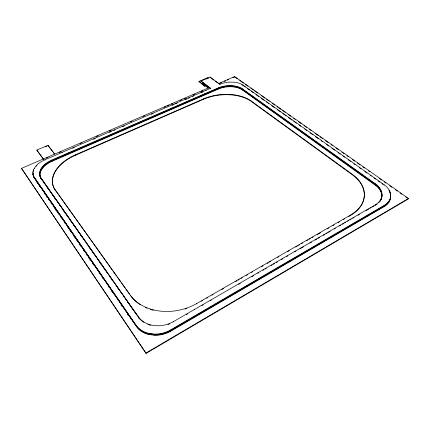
<?xml version="1.0" encoding="UTF-8"?>
<svg xmlns="http://www.w3.org/2000/svg" width="430" height="430" viewBox="0 0 430 430"><rect width="100%" height="100%" fill="white"/><g stroke="black" fill="none" stroke-linecap="round" stroke-linejoin="round"><path stroke-width="0.64" d="M390.58 196.628L390.424 198.531A22.338 14.47 6.9 0 1 384.071 206.642L170.861 331.121A25.155 20.248 -16.1 0 1 154.752 335.309L148.334 334.422A25.155 20.248 -16.1 0 1 136.374 326.424L34.486 178.219A19.495 11.546 -16.5 0 1 33.438 175.897M360.926 205.965A43.124 28.541 3.4 0 0 352.369 174.795L352.406 174.376L251.281 101.055A35.459 20.452 -5 0 0 203.514 98.873L75.39 154.832A39.2 24.112 -14.6 0 0 55.212 189.915L112.246 270.035M352.406 174.376A43.151 28.536 3.4 0 1 350.423 215.113L350.38 215.532A43.124 28.541 3.4 0 0 360.598 206.459M360.474 174.526L360.517 174.112M360.56 173.693L360.609 173.279M359.227 214.161L359.179 214.581L358.018 215.253M367.757 216.166L367.806 215.742M367.86 215.317L367.913 214.898M381.05 199.799A22.801 14.835 6.2 0 0 375.154 185.04L375.207 184.62L242.461 89.633A17.598 9.75 -4.7 0 0 218.375 88.634L52.094 160.82A20.07 11.965 -16.2 0 0 40.882 178.197M378.846 202.455A22.828 14.835 6.2 0 0 375.261 184.201L375.315 183.782L242.418 88.87A17.614 9.745 -4.7 0 0 218.316 87.876L51.847 160.051A20.092 11.954 -16.2 0 0 40.909 177.88L113.536 281.607M375.315 183.782A22.844 14.83 6.2 0 1 375.175 204.933L375.116 205.357A22.828 14.835 6.2 0 0 377.142 203.997M384.012 185.126L384.071 184.701L243.17 85.199A16.99 9.315 -4.7 0 0 234.452 82.243L230.179 82.076A16.99 9.315 -4.7 0 0 219.902 84.269L210.162 77.094L201.047 80.958L201.084 81.329L210.7 88.634M384.071 206.642L384.13 206.217A22.355 14.47 6.8 0 0 390.488 198.112M201.047 80.958L210.668 88.252L44.903 159.788A19.527 11.535 -16.5 0 0 35.669 166.324L33.642 169.501A19.527 11.535 -16.5 0 0 34.072 177.063L136.159 325.623A25.193 20.248 -16.1 0 0 148.135 333.615L154.564 334.508A25.193 20.248 -16.1 0 0 170.694 330.315L384.194 205.793L384.259 205.368A22.381 14.464 6.8 0 0 390.623 197.262L390.548 193.435A22.381 14.464 6.8 0 0 384.071 184.701M218.166 83.689L234.689 76.578L408.5 198.445L408.425 198.87L146.039 353.422L21.5 168.383L208.373 87.908L202.385 83.35L203.6 82.834M34.384 168.77L34.647 168.28M146.039 353.422L145.937 353.025L408.5 198.445M34.072 177.063L136.052 325.22A25.209 20.253 -16 0 0 148.038 333.212L154.467 334.105A25.209 20.253 -16 0 0 170.613 329.912L384.259 205.368M33.115 173.473A19.506 11.54 -16.5 0 0 34.346 177.832L136.267 326.021A25.171 20.248 -16.1 0 0 148.237 334.019L154.655 334.906A25.171 20.248 -16.1 0 0 170.78 330.718L384.13 206.217M40.909 177.88L138.46 316.883A25.569 20.334 -15 0 0 173.602 321.533L375.175 204.933M186.394 314.583L187.55 313.916M202.019 305.536L203.18 304.87M210.141 300.839L211.297 300.167M238.553 284.391L240.295 283.386M251.894 276.673L253.635 275.668M257.694 273.319L258.855 272.647M262.913 270.298L264.074 269.626M265.229 268.954L266.39 268.282M271.029 265.6L272.19 264.928M273.351 264.256L274.512 263.585M276.248 262.579L277.409 261.908M281.467 259.559L282.628 258.887M286.686 256.538L287.847 255.866M294.808 251.835L295.969 251.168M300.027 248.814L303.505 246.804M309.885 243.111L311.626 242.106M315.104 240.09L316.846 239.085M318.006 238.413L319.743 237.403M323.226 235.393L324.962 234.382M326.123 233.716L327.284 233.044M328.445 232.372L330.181 231.361M334.244 229.013L335.4 228.341M339.463 225.992L340.619 225.32M342.361 224.315L343.522 223.643M344.683 222.971L345.838 222.299M347.58 221.294L348.741 220.622M349.902 219.95L351.057 219.278M352.799 218.273L353.96 217.601M366.011 210.63L368.854 208.98M369.993 208.324L371.133 207.663M372.267 207.007L373.976 206.018M55.212 189.915L130.462 295.302A47.096 35.975 -11.8 0 0 196.72 303.537L350.423 215.113M201.433 301.263L202.6 300.591M206.669 298.248L207.835 297.582M211.904 295.238L213.07 294.566M221.799 289.54L223.541 288.535M235.764 281.505L236.925 280.833M238.091 280.166L239.252 279.495M240.999 278.489L242.16 277.823M246.234 275.479L247.4 274.808M251.469 272.464L252.636 271.792M261.365 266.772L263.106 265.767M267.18 263.423L268.347 262.751M269.508 262.08L270.669 261.413M277.651 257.393L278.817 256.726M287.546 251.7L289.288 250.695M295.69 247.013L297.436 246.008M298.597 245.337L299.764 244.67M301.511 243.665L302.672 242.993M306.746 240.65L307.907 239.978M309.073 239.311L310.234 238.639M311.981 237.634L313.147 236.968M317.216 234.619L320.71 232.614M327.106 228.927L328.853 227.922M332.927 225.578L334.088 224.911M338.163 222.563L339.329 221.896M343.398 219.553L344.564 218.881M348.639 216.537L349.8 215.865M55.341 190.302A39.178 24.123 -14.6 0 1 75.503 155.214L203.557 99.255A35.443 20.457 -5 0 1 251.297 101.442L352.369 174.795M44.65 183.605L41.178 178.654L41.312 179.041A20.059 11.965 -16.2 0 1 52.218 161.207L218.408 89.01A17.587 9.756 -4.7 0 1 242.477 90.015L375.154 185.04M41.043 178.267A20.081 11.959 -16.2 0 1 51.971 160.438L218.343 88.257A17.603 9.745 -4.7 0 1 242.439 89.252L375.261 184.201M46.295 158.138L48.144 157.342M59.238 152.559L61.087 151.763M80.195 143.529L82.044 142.733M96.223 136.627L98.072 135.826M109.166 131.048L111.015 130.252M130.123 122.018L131.972 121.222M143.072 116.439L144.921 115.643M164.029 107.409L165.878 106.613M167.109 106.081L168.958 105.285M171.425 104.221L172.656 103.689M180.052 100.502L181.901 99.706M184.368 98.642L185.599 98.115M192.995 94.928L194.844 94.127M201.009 91.472L202.858 90.676M220.031 83.275L221.869 82.485M224.315 81.431L225.54 80.904M227.373 80.114L228.593 79.588M232.877 77.744L234.71 76.948L237.462 78.878M72.616 148.264L74.46 147.463M93.52 139.234L95.363 138.439M109.505 132.332L111.354 131.532M113.81 130.473L115.041 129.941M122.421 126.753L124.265 125.958M151.317 114.272L153.166 113.477M172.226 105.248L174.069 104.452M175.3 103.92L177.144 103.125M185.136 99.674L186.98 98.873M188.211 98.346L190.055 97.545M192.516 96.487L193.747 95.954M201.127 92.767L202.971 91.972M43.478 159.326L36.797 150.054L47.983 145.319L54.717 154.053M198.939 81.41L204.874 86.285L198.939 81.41L207.996 77.577L208.034 77.948M45.161 146.942L46.929 146.195M198.977 81.781L200.186 81.27M206.55 79.013L208.373 78.244M239.66 80.421L243.509 83.124M245.159 84.28L247.906 86.21M250.652 88.139L253.404 90.069M254.501 90.843L257.801 93.154M261.096 95.471L264.945 98.169M266.595 99.33L269.347 101.26M272.093 103.189L274.84 105.114M277.038 106.661L280.887 109.36M282.537 110.515L285.284 112.445M288.036 114.375L290.782 116.304M293.534 118.234L295.179 119.389M298.479 121.706L301.226 123.636M303.978 125.565L306.724 127.495M309.476 129.425L311.121 130.58M314.97 133.279L318.27 135.595M319.92 136.751L322.667 138.68M325.413 140.61L328.165 142.54M330.912 144.469L332.562 145.625M335.862 147.941L338.609 149.871M341.909 152.188L344.108 153.73M346.854 155.66L348.504 156.816M352.353 159.519L354.551 161.062M357.298 162.992L360.05 164.916M362.796 166.845L364.446 168.006M368.295 170.705L369.945 171.86M379.287 178.423L381.485 179.966M384.237 181.895L385.882 183.051M389.731 185.755L391.929 187.297M395.229 189.608L397.427 191.156M400.179 193.081L401.824 194.242M405.673 196.94L407.323 198.101M245.299 87.064L243.192 85.575L243.17 85.199M247.4 88.553L249.507 90.042M251.088 91.16L252.668 92.278M255.931 94.584L258.666 96.519M261.402 98.448L264.138 100.383M266.326 101.931L268.513 103.48M271.798 105.802L274.534 107.731M277.269 109.666L280.553 111.988M282.741 113.536L286.025 115.858M288.213 117.401L292.04 120.11M293.685 121.271L296.421 123.206M299.156 125.141L300.796 126.296M304.628 129.005L306.816 130.553M310.1 132.875L312.836 134.81M315.572 136.74L318.308 138.675M321.043 140.61L322.683 141.771M326.515 144.48L328.703 146.023M331.987 148.345L334.723 150.28M338.002 152.602L340.194 154.15M342.93 156.079L344.57 157.24M348.397 159.949L350.59 161.497M353.868 163.819L354.965 164.593M359.34 167.684L360.985 168.845M364.812 171.554L367.005 173.102M370.235 175.386L371.294 176.133M373.944 178.009L375.535 179.133M378.18 181.003L379.771 182.126M381.894 183.626L382.953 184.373M210.711 77.846L213.785 80.114M215.322 81.248L217.37 82.759M208.405 88.284L202.385 83.35M52.46 151.349L47.983 145.319M53.25 152.376L54.438 153.918M36.797 150.054L43.736 159.471M113.025 271.126L116.535 276.044M117.315 277.135L120.819 282.048M121.604 283.144L125.108 288.057M125.888 289.148L129.398 294.066M114.31 282.709L124.716 297.549M125.49 298.646L138.562 317.286A25.553 20.334 -15 0 0 142.491 321.35M45.419 184.701L47.735 188.001M48.504 189.103L51.589 193.5M52.358 194.602L55.83 199.547M56.599 200.649L58.915 203.944M59.684 205.046L62.769 209.442M63.538 210.544L66.236 214.393M67.392 216.037L70.864 220.988M71.633 222.09L73.949 225.384M74.718 226.486L77.416 230.335M78.572 231.985L82.044 236.93M82.813 238.032L85.124 241.327M85.898 242.429L88.596 246.277M89.752 247.927L93.219 252.872M93.993 253.974L96.304 257.269M97.072 258.371L99.771 262.219M100.932 263.87L103.63 267.718M104.786 269.363L107.484 273.211M109.026 275.41L110.951 278.162M112.106 279.812L114.805 283.66M115.96 285.305L119.432 290.255M120.201 291.352L122.131 294.104M123.286 295.754L125.985 299.602M129.446 304.537L127.527 301.801L127.635 302.204M131.37 307.278L133.289 310.019M134.44 311.664L136.745 314.948M43.242 181.788L44.784 183.992M47.096 187.292L47.87 188.394M48.251 188.942L49.025 190.044M51.337 193.339L52.879 195.542M54.416 197.741L55.959 199.939M59.426 204.884L60.2 205.986M62.511 209.286L64.054 211.485M66.365 214.785L67.521 216.435M69.445 219.182L71.375 221.928M73.686 225.229L74.841 226.879M77.54 230.727L78.695 232.377M80.625 235.124L82.162 237.328M88.714 246.669L89.87 248.32M92.568 252.168L93.337 253.27M99.889 262.617L101.045 264.267M103.743 268.116L104.898 269.766M111.064 278.559L112.219 280.209M118.003 288.455L119.545 290.659M129.941 305.488L130.709 306.585M36.727 182.046L37.829 183.648M38.931 185.255L40.028 186.856M44.516 193.387L45.65 195.043M48.305 198.902L49.439 200.557M50.955 202.767L52.089 204.417M53.986 207.174L55.878 209.937M57.77 212.694L58.91 214.35M60.426 216.553L61.56 218.209M64.21 222.068L65.349 223.724M67.241 226.481L68.375 228.136M69.891 230.34L71.031 231.996M73.681 235.86L74.815 237.51M76.712 240.273L77.846 241.923M79.362 244.132L80.878 246.336M83.151 249.647L84.285 251.303M86.177 254.06L87.317 255.716M88.833 257.919L90.343 260.128M92.617 263.434L93.756 265.09M99.056 272.813L99.814 273.915M102.087 277.226L103.221 278.882M108.527 286.6L109.284 287.708M111.553 291.013L112.692 292.669M121.023 304.805L122.163 306.461M127.414 314.115L128.161 315.195M46.166 195.983L47.3 197.639M55.631 209.77L56.765 211.426M21.5 168.383L145.937 353.025M34.346 177.832L34.486 178.219M41.049 187.195L41.183 187.588M41.323 187.975L41.457 188.361M47.854 187.776L47.988 188.163M44.903 159.788L45.032 160.175M51.847 160.051L51.971 160.438M52.094 160.82L52.218 161.207M62.044 152.392L62.162 152.774M68.483 152.844L68.596 153.225M68.709 153.612L68.821 153.994M75.39 154.832L75.503 155.214M124.517 308.46L124.63 308.864M124.743 309.267L124.856 309.67M127.307 300.989L127.42 301.398M136.052 325.22L136.159 325.623M136.267 326.021L136.374 326.424M130.462 295.302L130.564 295.7A47.063 35.975 -11.8 0 0 140.357 304.784M138.46 316.883L138.562 317.286M138.772 318.092L138.67 317.689A25.537 20.334 -15.1 0 0 139.691 319.006M170.613 329.912L170.694 330.315M170.78 330.718L170.861 331.121M173.602 321.533L173.682 321.941M192.317 317.259L192.382 317.668M192.447 318.071L192.516 318.479M194.419 309.492L194.484 309.901M196.72 303.537L196.779 303.94M390.585 194.752L390.478 193.86A22.365 14.47 6.8 0 0 389.87 191.952M390.639 195.193L390.714 195.779M203.514 98.873L203.557 99.255M204.691 93.783L204.728 94.165M204.771 94.541L204.809 94.922M206.008 90.268L206.045 90.644M210.162 77.094L210.195 77.47M218.316 87.876L218.343 88.257M218.375 88.634L218.408 89.01M219.902 84.269L219.929 84.645M234.689 76.578L234.71 76.948M242.418 88.87L242.439 89.252M242.461 89.633L242.477 90.015M251.281 101.055L251.297 101.442M252.206 95.858L252.222 96.245M252.238 96.632L252.254 97.013M253.179 92.262L253.195 92.649M186.91 308.444A47.063 35.975 -11.8 0 1 185.061 309.057M153.44 310.261A47.063 35.975 -11.8 0 1 150.215 309.337M147.125 308.219A47.063 35.975 -11.8 0 1 145.34 307.455M33.336 175.397A19.495 11.546 -16.5 0 1 33.25 173.86M389.806 192.377A22.355 14.47 6.8 0 1 390.413 194.285M375.207 184.62A22.817 14.835 6.2 0 1 381.351 198.751M381.109 199.375A22.817 14.835 6.2 0 1 380.136 201.186M390.558 197.687A22.365 14.47 6.8 0 1 384.194 205.793M388.892 190.098A22.365 14.47 6.8 0 1 389.661 191.484M241.794 84.726A16.985 9.32 -4.7 0 1 242.751 85.28M34.212 177.45A19.517 11.54 -16.5 0 1 32.97 173.607M33.024 172.564A19.517 11.54 -16.5 0 1 33.782 169.888M36.131 166.324A19.517 11.54 -16.5 0 1 36.846 165.566M169.597 323.919A25.553 20.334 -15 0 1 167.979 324.51M150.763 325.29A25.553 20.334 -15 0 1 147.748 324.306M143.942 322.366A25.553 20.334 -15 0 1 142.964 321.699"/></g></svg>
